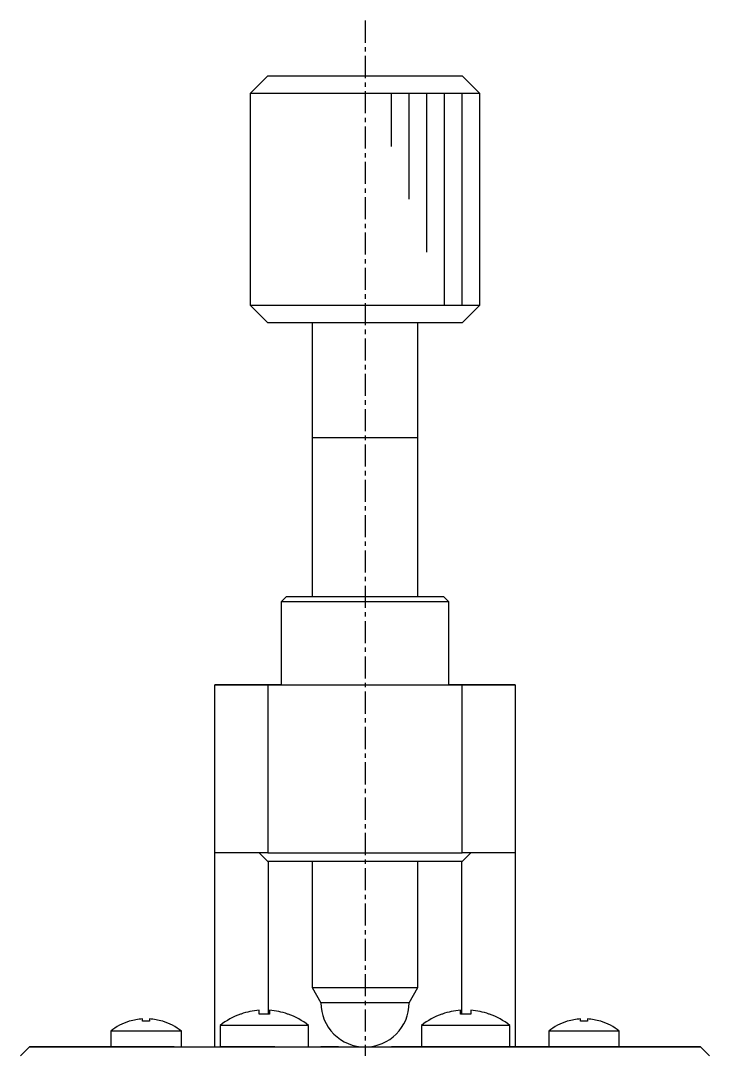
# Model space of a CAD drawing. Extents: x 67 to 344, y 71 to 375.
# Drawn here: x 103.1 to 142.1, y 316.3 to 374.7 of the extents above; entities that cross this region are included whole.
import ezdxf

# ---------------------------------------------------------------- set-up
doc = ezdxf.new("R2010")
doc.units = 0
doc.linetypes.add('CENTER', pattern=[2, 1.25, -0.25, 0.25, -0.25])
doc.layers.get('0').update_dxf_attribs({"linetype": 'CONTINUOUS'})

msp = doc.modelspace()

# ---------------------------------------------------------------- linework, layer by layer
at = {"color": 1, "linetype": 'CENTER'}
msp.add_line((122.648, 374.698), (122.647, 316.078), dxfattribs=at)
at = {"color": 7, "linetype": 'CONTINUOUS'}
for p, q in [((117.148, 371.578), (116.148, 370.578)), ((117.148, 371.578), (128.148, 371.578)), ((117.148, 371.578), (128.148, 371.578)), ((129.148, 370.578), (128.148, 371.578)), ((116.148, 370.578), (116.147, 358.578)), ((129.148, 370.578), (116.148, 370.578)), ((116.148, 370.578), (116.148, 370.578)), ((129.147, 358.578), (129.148, 370.578)), ((116.147, 358.578), (129.147, 358.578)), ((116.147, 358.578), (117.147, 357.578)), ((128.147, 357.578), (129.147, 358.578)), ((128.147, 357.578), (117.147, 357.578)), ((119.647, 357.578), (119.647, 351.078)), ((125.647, 351.078), (125.647, 357.578)), ((119.647, 351.078), (119.647, 342.078)), ((125.647, 342.078), (125.647, 351.078)), ((118.197, 342.078), (117.897, 341.778)), ((118.197, 342.078), (127.097, 342.078)), ((118.197, 342.078), (119.647, 342.078)), ((125.647, 342.078), (127.097, 342.078)), ((127.397, 341.778), (127.097, 342.078)), ((127.397, 341.778), (117.897, 341.778)), ((117.897, 341.778), (117.897, 337.078)), ((127.397, 337.078), (127.397, 341.778)), ((114.147, 327.578), (114.147, 337.078)), ((116.947, 337.078), (114.147, 337.078)), ((114.147, 337.078), (117.147, 337.078)), ((117.897, 337.078), (116.947, 337.078)), ((117.147, 337.078), (128.147, 337.078)), ((117.147, 337.078), (117.147, 327.578)), ((117.897, 337.078), (127.397, 337.078)), ((128.347, 337.078), (127.397, 337.078)), ((128.147, 327.578), (128.147, 337.078)), ((128.147, 337.078), (131.147, 337.078)), ((131.147, 337.078), (128.347, 337.078)), ((131.147, 337.078), (131.147, 327.578)), ((114.147, 316.578), (114.147, 327.578)), ((117.147, 327.578), (114.147, 327.578)), ((116.647, 327.578), (117.147, 327.078)), ((117.147, 327.578), (128.147, 327.578)), ((131.147, 327.578), (128.147, 327.578)), ((128.147, 327.078), (128.647, 327.578)), ((131.147, 327.578), (131.147, 316.578)), ((128.147, 327.078), (117.147, 327.078)), ((117.17, 327.078), (117.169, 318.443)), ((119.647, 327.078), (119.647, 319.944)), ((125.647, 319.944), (125.647, 327.078)), ((128.124, 318.443), (128.124, 327.078)), ((119.647, 319.944), (119.897, 319.511)), ((119.647, 319.944), (125.647, 319.944)), ((125.397, 319.511), (125.647, 319.944)), ((119.897, 319.511), (120.147, 319.078)), ((125.147, 319.078), (125.397, 319.511)), ((125.147, 319.078), (120.147, 319.078)), ((110.047, 318.034), (110.047, 318.165)), ((110.447, 318.165), (110.447, 318.034)), ((115.63, 318.443), (115.597, 318.443)), ((115.63, 318.443), (115.597, 318.443)), ((116.647, 318.443), (116.647, 318.655)), ((117.247, 318.443), (116.647, 318.443)), ((117.247, 318.443), (116.647, 318.443)), ((117.247, 318.655), (117.247, 318.443)), ((118.297, 318.443), (118.263, 318.443)), ((118.297, 318.443), (118.263, 318.443)), ((127.03, 318.443), (126.997, 318.443)), ((127.03, 318.443), (126.997, 318.443)), ((128.047, 318.443), (128.047, 318.655)), ((128.647, 318.443), (128.047, 318.443)), ((128.647, 318.443), (128.047, 318.443)), ((128.647, 318.655), (128.647, 318.443)), ((129.697, 318.443), (129.663, 318.443)), ((129.697, 318.443), (129.663, 318.443)), ((134.847, 318.034), (134.847, 318.165)), ((135.247, 318.165), (135.247, 318.034)), ((109.318, 318.034), (109.297, 318.034)), ((109.318, 318.034), (109.297, 318.034)), ((110.447, 318.034), (110.047, 318.034)), ((111.197, 318.034), (111.175, 318.034)), ((111.197, 318.034), (111.175, 318.034)), ((119.447, 317.8), (114.447, 317.8)), ((114.447, 317.8), (114.447, 316.578)), ((119.447, 316.578), (119.447, 317.8)), ((130.847, 317.8), (125.847, 317.8)), ((125.847, 317.8), (125.847, 316.578)), ((130.847, 316.578), (130.847, 317.8)), ((134.118, 318.034), (134.097, 318.034)), ((134.118, 318.034), (134.097, 318.034)), ((135.247, 318.034), (134.847, 318.034)), ((135.997, 318.034), (135.975, 318.034)), ((135.997, 318.034), (135.975, 318.034)), ((112.247, 317.476), (108.247, 317.476)), ((108.247, 317.476), (108.247, 316.578)), ((112.247, 316.578), (112.247, 317.476)), ((137.047, 317.476), (133.047, 317.476)), ((133.047, 317.476), (133.047, 316.578)), ((137.047, 316.578), (137.047, 317.476)), ((103.647, 316.578), (103.147, 316.078)), ((103.647, 316.578), (141.647, 316.577)), ((111.847, 316.578), (103.647, 316.578)), ((115.647, 316.578), (114.447, 316.578)), ((117.547, 316.578), (115.647, 316.578)), ((121.147, 316.578), (120.147, 316.578)), ((141.647, 316.577), (124.147, 316.578)), ((130.847, 316.578), (125.847, 316.578)), ((127.047, 316.578), (127.047, 316.578)), ((129.647, 316.578), (129.647, 316.578)), ((137.047, 316.578), (133.047, 316.578)), ((134.047, 316.578), (134.047, 316.578)), ((136.047, 316.577), (136.047, 316.578)), ((142.147, 316.077), (141.647, 316.577))]:
    msp.add_line(p, q, dxfattribs=at)
at = {"color": 3, "linetype": 'CONTINUOUS'}
for p, q in [((124.148, 367.578), (124.148, 370.578)), ((125.148, 364.578), (125.148, 370.578)), ((126.148, 361.578), (126.148, 370.578)), ((127.147, 358.578), (127.148, 370.578)), ((128.147, 358.578), (128.148, 370.578)), ((119.647, 351.083), (119.647, 351.078)), ((125.647, 351.078), (119.647, 351.078)), ((125.647, 351.078), (119.647, 351.078)), ((119.647, 351.078), (119.647, 351.073)), ((125.647, 351.078), (125.647, 351.083)), ((125.647, 351.073), (125.647, 351.078)), ((125.647, 351.078), (125.647, 351.078)), ((125.647, 351.078), (125.647, 351.078))]:
    msp.add_line(p, q, dxfattribs=at)
at = {"color": 7, "linetype": 'CONTINUOUS'}
for centre, radius, start, end in [((122.647, 319.078), 2.5, 179.99891, 269.99891), ((122.647, 319.078), 2.5, 269.99891, 359.99891), ((110.247, 314.978), 3.194, 93.58926, 106.90417), ((110.247, 314.978), 3.194, 73.09365, 86.40856), ((116.947, 314.678), 4, 109.72355, 128.6811), ((116.947, 314.678), 3.989, 94.31231, 109.26711), ((116.947, 314.678), 3.989, 70.73071, 85.68552), ((116.947, 314.678), 4, 51.31672, 70.27428), ((128.347, 314.678), 4, 109.72355, 128.6811), ((128.347, 314.678), 3.989, 94.31231, 109.26711), ((128.347, 314.678), 3.989, 70.73071, 85.68552), ((128.347, 314.678), 4, 51.31672, 70.27428), ((135.047, 314.978), 3.194, 93.58926, 106.90417), ((135.047, 314.978), 3.194, 73.09365, 86.40856), ((110.247, 314.978), 3.2, 107.26892, 128.6811), ((110.247, 314.978), 3.2, 51.31672, 72.72891), ((135.047, 314.978), 3.2, 107.26892, 128.6811), ((135.047, 314.978), 3.2, 51.31672, 72.72891)]:
    msp.add_arc(centre, radius, start, end, dxfattribs=at)

doc.saveas('drawing.dxf')
